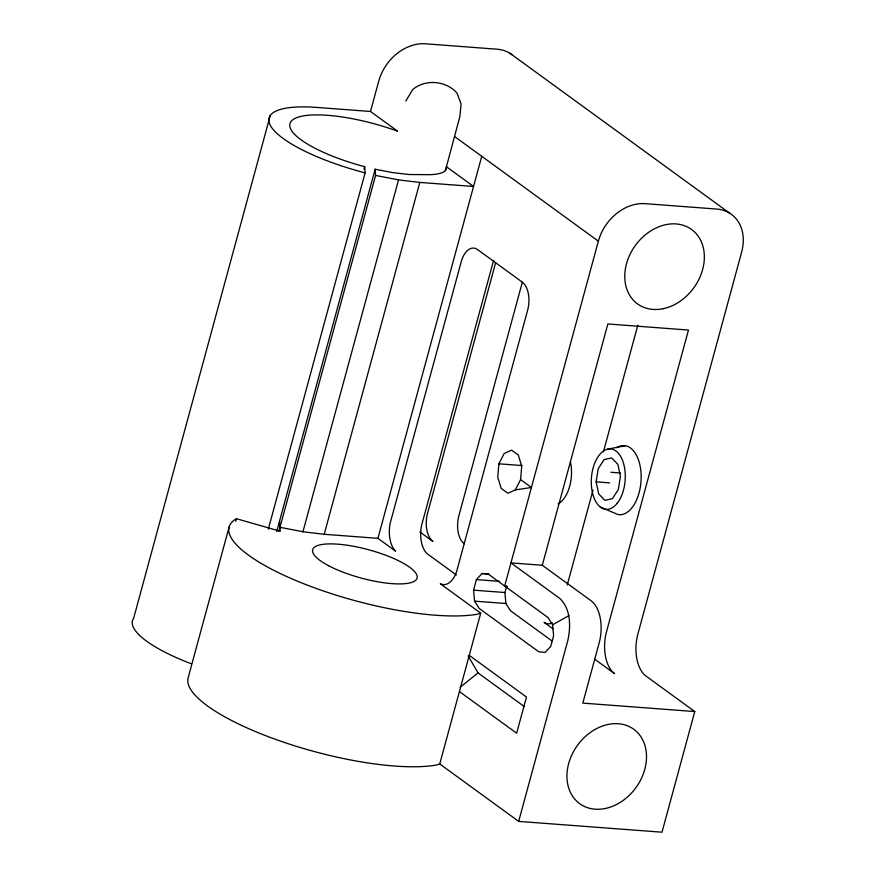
<?xml version="1.0" encoding="UTF-8"?>
<svg xmlns="http://www.w3.org/2000/svg" width="876" height="876" viewBox="0 0 876 876"><rect width="100%" height="100%" fill="white"/><g stroke="black" fill="none" stroke-linecap="round" stroke-linejoin="round"><path stroke-width="1.31" d="M498.893 463.809L497.754 477.135L501.192 488.381L507.894 493.265L515.307 489.903L531.436 487.494L520.585 479.599L521.724 466.273L518.285 455.016L511.584 450.133L504.171 453.494L498.893 463.809L522.063 465.55M596.129 481.844L598.209 468.737L604.133 459.593L611.634 457.918L617.854 464.346L620.416 476.424L618.336 489.542L612.412 498.674L604.911 500.349L598.691 493.922L596.129 481.844L609.565 482.862M270.257 115.468L133.678 618.149A102.81 27.824 15.2 0 0 191.472 663.822M229.14 526.925L188.165 677.739A140.686 38.073 15.2 0 0 278.831 740.538A140.686 38.073 15.2 0 0 436.314 765.055L439.752 763.949L518.669 821.392L661.993 832.2L694.767 711.553L645.951 676.031A32.467 18.1 -85.7 0 1 637.881 634.027L741.676 251.981A43.285 33.967 -54 0 0 716.776 209.068L645.119 203.659A43.285 33.967 -54 0 0 598.363 241.174L504.664 586.011L507.281 586.745M235.721 521.33L236.432 518.702L280.265 531.272L279.543 521.132M268.33 529.093L365.117 172.857L364.679 166.692A81.161 21.966 15.2 0 1 291.544 120.866A81.161 21.966 15.2 0 1 397.616 131.214L370.504 111.471L378.695 81.315A43.285 33.967 -54 0 1 425.451 43.8L497.108 49.209A43.285 33.967 -54 0 1 512.164 54.794M363.967 169.331L364.679 166.692M276.696 531.622L375.147 169.243L392.689 172.605L408.961 174.521L427.466 174.663A55.21 14.936 15.2 0 0 446.431 166.736L459.911 116.355L461.05 103.916L457.075 93.174C446.245 80.592 425.331 78.774 412.662 89.604L405.818 101.047M278.918 531.239L375.585 175.419L375.147 169.243M279.981 527.297L302.932 531.765L398.536 179.887L419.812 182.416L473.555 186.468L446.431 166.736L445.358 170.689M302.932 531.765L324.208 534.294L419.812 182.416M439.752 763.949L480.716 613.145L440.321 583.745A24.353 13.578 -85.7 0 0 456.637 571.535L527.648 310.137A21.648 12.067 -85.7 0 0 522.271 282.127L477.519 249.561A21.648 12.067 -85.7 0 0 461.214 261.782L390.192 523.18A24.353 13.578 -85.7 0 0 395.58 551.179L377.928 538.335L481.745 156.311M495.63 262.767L427.521 513.435A21.648 12.067 -85.7 0 0 432.908 541.434L419.889 531.962M522.315 282.291L458.871 515.8A21.648 12.067 -85.7 0 0 464.258 543.799M482.085 573.495L488.392 574.174L548.058 617.591L552.592 624.807L553.621 635.79L550.752 646.346L545.08 652.456L538.773 651.777L479.106 608.36L474.573 601.144L473.544 590.161L476.413 579.605L482.085 573.495L488.907 574.01M552.438 641.276L510.456 610.725L505.923 603.509L504.894 592.526L506.689 585.924M694.767 711.553L582.803 703.11L599.195 642.787A32.467 18.1 -85.7 0 0 591.114 600.783L542.299 565.261L607.856 323.967L688.47 330.055L606.531 631.662A32.467 18.1 -85.7 0 0 614.602 673.666L594.771 659.234M567.221 585.069L593.019 490.089M603.422 451.83L637.827 325.171M518.669 821.392L567.845 640.422C570.9 626.285 570.922 609.138 559.764 598.418L510.949 562.896L542.299 565.261M515.307 489.903L520.585 479.599M460.141 687.266L478.022 672.91L524.428 706.68M552.592 624.807L568.863 615.62M480.716 613.145L477.289 614.24A140.686 38.073 15.2 0 1 303.425 583.613A140.686 38.073 15.2 0 1 236.432 518.702M607.703 449.136L625.398 445.731M370.504 111.471L316.751 107.419A102.81 27.824 15.2 0 0 272.053 128.104A102.81 27.824 15.2 0 0 365.117 172.857M610.857 472.252L620.405 472.974M324.208 534.294L377.928 538.335M476.413 579.605L499.594 581.346M473.544 590.161L504.894 592.526M474.573 601.144L505.923 603.509M375.585 175.419L398.536 179.887M600.268 507.018L618.018 514.562A34.646 19.327 -85.7 0 0 641.144 475.81A34.646 19.327 -85.7 0 0 616.748 447.669M509.985 53.305L729.653 213.164M454.633 136.568L598.363 241.174M552.909 628.771L544.095 622.354A21.648 12.067 -85.7 0 0 552.329 622.737M456.396 574.985L426.93 553.544A24.353 13.578 -85.7 0 1 421.542 525.545L492.564 264.147A21.648 12.067 -85.7 0 1 493.823 260.402M469.251 655.368L526.476 697.022L516.643 733.212L459.418 691.558M468.134 655.872L478.022 672.91M570.396 461.674A30.299 16.896 -85.7 0 1 558.056 503.952M663.198 308.702A45.99 36.091 -54 0 0 699.683 238.502A45.99 36.091 -54 0 0 630.786 252.857A45.99 36.091 -54 0 0 663.198 308.702M605.36 808.482A45.99 36.091 -54 0 0 641.845 738.293A45.99 36.091 -54 0 0 572.959 752.637A45.99 36.091 -54 0 0 605.36 808.482M617.262 503.218A30.299 16.896 -85.7 0 0 616.277 451.25A30.299 16.896 -85.7 0 0 591.278 482.928A30.299 16.896 -85.7 0 0 617.262 503.218M328.642 565.743A54.115 14.64 15.2 0 0 415.728 580.24A54.115 14.64 15.2 0 0 350.28 545.715A54.115 14.64 15.2 0 0 328.642 565.743"/></g></svg>
